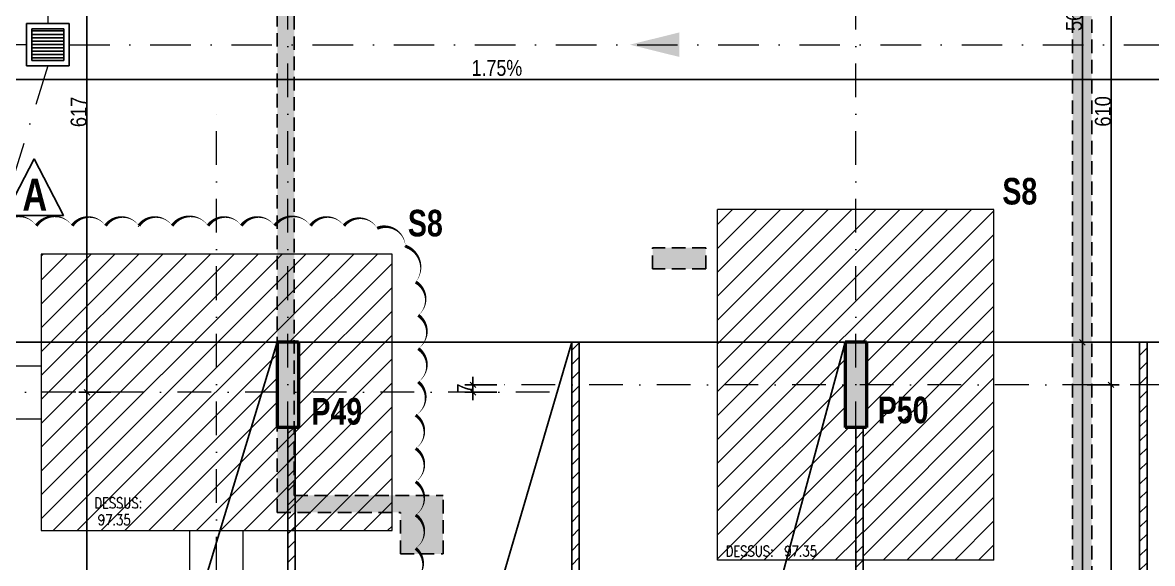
# Model space of a CAD drawing. Header units: centimetres. Extents: x 16433 to 114398, y -50094 to -12305.
# Drawn here: x 42936 to 43999, y -20466 to -19958 of the extents above; entities that cross this region are included whole.
import ezdxf
from ezdxf.enums import TextEntityAlignment as Align

# ---------------------------------------------------------------- set-up
doc = ezdxf.new("R2010")
doc.units = ezdxf.units.CM
doc.header["$LTSCALE"] = 0.5
for name, pattern in [('CACHEX2', [19.049999999999997, 12.7, -6.35]), ('TIRETPT2', [12.7, 6.35, -3.175, 0, -3.175]), ('TIRETPTX2', [50.8, 25.4, -12.7, 0, -12.7])]:
    doc.linetypes.add(name, pattern=pattern)
doc.layers.get('DEFPOINTS').update_dxf_attribs({"linetype": 'CONTINUOUS'})
for name, color, linetype in [('01_cloisons', 1, 'CONTINUOUS'), ('01_cote_gen', 4, 'CONTINUOUS'), ('01_murs_sup', 2, 'CACHEX2'), ('01_poch_murs', 253, 'CONTINUOUS'), ('01_poch_poteaux', 250, 'CONTINUOUS'), ('01_poch_Semelles', 253, 'CONTINUOUS'), ('01_texte', 230, 'CONTINUOUS'), ('AA_COTES', 2, 'CONTINUOUS')]:
    doc.layers.add(name, color=color, linetype=linetype)
for name, color, linetype, lineweight in [('01_murs_coup', 5, 'CONTINUOUS', 60), ('01_Reseaux', 5, 'TIRETPTX2', 18), ('01_sem', 42, 'CONTINUOUS', 15), ('01_tram_axes', 2, 'TIRETPTX2', 9)]:
    doc.layers.add(name, color=color, linetype=linetype, lineweight=lineweight)
doc.styles.add('impact', font='impact.ttf')
doc.styles.add('MATTE_TXT', font='arial.ttf')
doc.styles.add('SIMPLEX1', font='SIMPLEX.shx', dxfattribs={"width": 0.8, "height": 10})
doc.styles.add('STYLE2', font='ARIALN.TTF')
doc.dimstyles.new('JB50', dxfattribs={"dimscale": 0.1, "dimtxt": 150, "dimasz": 15, "dimexe": 0.1, "dimexo": 0.1, "dimgap": 0.09, "dimtad": 1, "dimdec": 1, "dimdsep": 46, "dimtxsty": 'STYLE2', "dimblk1": 'BOND_G', "dimblk2": 'BOND_D', "dimsah": 1, "dimcen": 1.5, "dimdle": 0.01, "dimse1": 1, "dimse2": 1, "dimclrd": 4, "dimclre": 2, "dimclrt": 6, "dimazin": 2, "dimtfac": 2.333333333333333, "dimtdec": 1, "dimtix": 1, "dimtmove": 2, "dimatfit": 3, "dimldrblk": 'BOND_G', "dimfxl": 1, "dimtolj": 1, "dimtzin": 0, "dimarcsym": 0})
pattern_1 = [(45, (-10233.5568564245, 8782.936709489783), (-6.735192090801863, 6.735192090801865), [])]
pattern_2 = [(45, (0, 0), (-11.22532015133644, 11.22532015133644), [])]

# ---------------------------------------------------------------- blocks, each defined once
blk = doc.blocks.new('BOND_G')
at = {"layer": 'AA_COTES', "color": 0}
for p, q in [((0, -5), (0, 14.99999999999999)), ((5, 0), (-5, 0)), ((1.767766952966312, 1.767766952966312), (-1.767766952966426, -1.767766952966426))]:
    blk.add_line(p, q, dxfattribs=at)
blk = doc.blocks.new('BOND_D')
at = {"layer": 'AA_COTES', "color": 0}
for p, q in [((5, 0), (-5, 0)), ((-1.767766952966312, -1.767766952966312), (1.767766952966426, 1.767766952966426)), ((0, 5), (0, -15))]:
    blk.add_line(p, q, dxfattribs=at)
blk = doc.blocks.new('*D255')
at = {"layer": '01_cote_gen', "color": 4, "lineweight": -2, "transparency": 16777216}
blk.add_line((43959.80432085329, -19689.98420856599), (43959.80432085329, -20296.98420856594), dxfattribs=at)
at = {"layer": 'DEFPOINTS', "color": 0, "transparency": 16777216}
for p in [(43937.30432085329, -19688.48420856599), (43937.30432085329, -20298.48420856594), (43959.80432085329, -20298.48420856594)]:
    blk.add_point(p, dxfattribs=at)
at = {"layer": '01_cote_gen', "color": 4, "lineweight": -2, "transparency": 16777216, "xscale": 1.5, "yscale": 1.5, "zscale": 1.5}
for name, p, rotation in [('BOND_G', (43959.80432085329, -19688.48420856599), 90), ('BOND_D', (43959.80432085329, -20298.48420856594), 270)]:
    blk.add_blockref(name, p, dxfattribs=dict(at, rotation=rotation))
at = {"layer": '01_cote_gen', "color": 6, "transparency": 16777216, "insert": (43952.13672603748, -20041.22378650197), "char_height": 15, "attachment_point": 5, "rotation": 90, "style": 'STYLE2'}
blk.add_mtext('\\A1;610', dxfattribs=at)
blk = doc.blocks.new('*D256')
at = {"layer": '01_cote_gen', "color": 4, "lineweight": -2, "transparency": 16777216}
blk.add_line((43959.80432085329, -20299.98420856594), (43959.80432085329, -20783.98420856598), dxfattribs=at)
at = {"layer": 'DEFPOINTS', "color": 0, "transparency": 16777216}
for p in [(43906.24978531656, -20298.48420856594), (43906.24978531656, -20785.48420856598), (43959.80432085329, -20785.48420856598)]:
    blk.add_point(p, dxfattribs=at)
at = {"layer": '01_cote_gen', "color": 4, "lineweight": -2, "transparency": 16777216, "xscale": 1.5, "yscale": 1.5, "zscale": 1.5}
for name, p, rotation in [('BOND_G', (43959.80432085329, -20298.48420856594), 90), ('BOND_D', (43959.80432085329, -20785.48420856598), 270)]:
    blk.add_blockref(name, p, dxfattribs=dict(at, rotation=rotation))
at = {"layer": '01_cote_gen', "color": 6, "transparency": 16777216, "insert": (43952.13672603748, -20541.98420856595), "char_height": 15, "attachment_point": 5, "rotation": 90, "style": 'STYLE2'}
blk.add_mtext('\\A1;487', dxfattribs=at)
blk = doc.blocks.new('*D480')
at = {"layer": '01_cote_gen', "color": 4, "lineweight": -2, "transparency": 16777216}
blk.add_line((42996.6851492982, -20683.98420856598), (42996.6851492982, -20306.98420856598), dxfattribs=at)
at = {"layer": 'DEFPOINTS', "color": 0, "transparency": 16777216}
for p in [(42996.6851492982, -20305.48420856598), (43118.63251643998, -20305.48420856598), (43118.63251643998, -20685.48420856598)]:
    blk.add_point(p, dxfattribs=at)
at = {"layer": '01_cote_gen', "color": 4, "lineweight": -2, "transparency": 16777216, "xscale": 1.5, "yscale": 1.5, "zscale": 1.5}
for name, p, rotation in [('BOND_D', (42996.6851492982, -20305.48420856598), 90), ('BOND_G', (42996.6851492982, -20685.48420856598), 270)]:
    blk.add_blockref(name, p, dxfattribs=dict(at, rotation=rotation))
at = {"layer": '01_cote_gen', "color": 6, "transparency": 16777216, "insert": (42989.01755448238, -20515.4514846172), "char_height": 15, "attachment_point": 5, "rotation": 90, "style": 'STYLE2'}
blk.add_mtext('\\A1;380', dxfattribs=at)
blk = doc.blocks.new('*D481')
at = {"layer": '01_cote_gen', "color": 4, "lineweight": -2, "transparency": 16777216}
blk.add_line((42996.6851492982, -20303.98420856598), (42996.6851492982, -19689.98420856599), dxfattribs=at)
at = {"layer": 'DEFPOINTS', "color": 0, "transparency": 16777216}
for p in [(42996.6851492982, -19688.48420856599), (43118.63251643998, -19688.48420856599), (43118.63251643998, -20305.48420856598)]:
    blk.add_point(p, dxfattribs=at)
at = {"layer": '01_cote_gen', "color": 4, "lineweight": -2, "transparency": 16777216, "xscale": 1.5, "yscale": 1.5, "zscale": 1.5}
for name, p, rotation in [('BOND_D', (42996.6851492982, -19688.48420856599), 90), ('BOND_G', (42996.6851492982, -20305.48420856598), 270)]:
    blk.add_blockref(name, p, dxfattribs=dict(at, rotation=rotation))
at = {"layer": '01_cote_gen', "color": 6, "transparency": 16777216, "insert": (42989.01755448238, -20041.70676565728), "char_height": 15, "attachment_point": 5, "rotation": 90, "style": 'STYLE2'}
blk.add_mtext('\\A1;617', dxfattribs=at)
blk = doc.blocks.new('*D482')
at = {"layer": '01_sem', "color": 4, "lineweight": -2, "transparency": 16777216}
for p, q in [((43359.64899634421, -20296.98420856594), (43359.64899634421, -20295.48420856594)), ((43359.64899634421, -20298.48420856594), (43359.64899634421, -20305.48420856598)), ((43359.64899634421, -20306.98420856598), (43359.64899634421, -20308.48420856598))]:
    blk.add_line(p, q, dxfattribs=at)
at = {"layer": 'DEFPOINTS', "color": 0, "transparency": 16777216}
for p in [(43387.52139325274, -20298.48420856594), (43359.64899634421, -20305.48420856598), (43387.52139325274, -20305.48420856598)]:
    blk.add_point(p, dxfattribs=at)
at = {"layer": '01_sem', "color": 4, "lineweight": -2, "transparency": 16777216, "xscale": 1.5, "yscale": 1.5, "zscale": 1.5}
for name, p, rotation in [('BOND_G', (43359.64899634421, -20298.48420856594), 270), ('BOND_D', (43359.64899634421, -20305.48420856598), 90)]:
    blk.add_blockref(name, p, dxfattribs=dict(at, rotation=rotation))
at = {"layer": '01_sem', "color": 6, "transparency": 16777216, "insert": (43352.13999634422, -20301.98420856595), "char_height": 15, "attachment_point": 5, "rotation": 90, "style": 'STYLE2'}
blk.add_mtext('\\A1;7', dxfattribs=at)
blk = doc.blocks.new('*D544')
at = {"layer": '01_cote_gen', "color": 4, "lineweight": -2, "transparency": 16777216}
blk.add_line((43932.74271758847, -20259.98420856598), (43932.74271758847, -20763.98420856598), dxfattribs=at)
at = {"layer": 'DEFPOINTS', "color": 0, "transparency": 16777216}
for p in [(43904.88245907953, -20258.48420856598), (43930.20996681492, -20765.48420856598), (43932.74271758847, -20765.48420856598)]:
    blk.add_point(p, dxfattribs=at)
at = {"layer": '01_cote_gen', "color": 4, "lineweight": -2, "transparency": 16777216, "xscale": 1.5, "yscale": 1.5, "zscale": 1.5}
for name, p, rotation in [('BOND_G', (43932.74271758847, -20258.48420856598), 90), ('BOND_D', (43932.74271758847, -20765.48420856598), 270)]:
    blk.add_blockref(name, p, dxfattribs=dict(at, rotation=rotation))
at = {"layer": '01_cote_gen', "color": 6, "transparency": 16777216, "insert": (43925.07512277266, -20511.98420856598), "char_height": 15, "attachment_point": 5, "rotation": 90, "style": 'STYLE2'}
blk.add_mtext('\\A1;507', dxfattribs=at)
blk = doc.blocks.new('*D545')
at = {"layer": '01_cote_gen', "color": 4, "lineweight": -2, "transparency": 16777216}
blk.add_line((43932.74271758847, -19699.984208566), (43932.74271758847, -20256.98420856598), dxfattribs=at)
at = {"layer": 'DEFPOINTS', "color": 0, "transparency": 16777216}
for p in [(43928.05309370664, -19698.484208566), (43910.24271758847, -20258.48420856598), (43932.74271758847, -20258.48420856598)]:
    blk.add_point(p, dxfattribs=at)
at = {"layer": '01_cote_gen', "color": 4, "lineweight": -2, "transparency": 16777216, "xscale": 1.5, "yscale": 1.5, "zscale": 1.5}
for name, p, rotation in [('BOND_G', (43932.74271758847, -19698.484208566), 90), ('BOND_D', (43932.74271758847, -20258.48420856598), 270)]:
    blk.add_blockref(name, p, dxfattribs=dict(at, rotation=rotation))
at = {"layer": '01_cote_gen', "color": 6, "transparency": 16777216, "insert": (43925.07512277266, -19951.31020091897), "char_height": 15, "attachment_point": 5, "rotation": 90, "style": 'STYLE2'}
blk.add_mtext('\\A1;560', dxfattribs=at)

msp = doc.modelspace()

# ---------------------------------------------------------------- hatches: boundary and pattern name
at = {"layer": '01_murs_sup'}
h = msp.add_hatch(dxfattribs=at)
h.set_pattern_fill('DASH', color=256, scale=2.5, angle=135)
h.set_pattern_definition([(135, (25186.80321946412, -57921.04163259988), (-11.22532015133644, 1.575531039337048e-15), [7.9375, -7.9375])])
h.paths.add_polyline_path([(44294.63251643998, -20161.48420856598), (44294.63251643998, -20181.48420856598), (44355.63251643998, -20181.48420856598), (44355.63251643998, -20161.48420856598)], flags=17)
h.paths.add_polyline_path([(44399.63251643998, -19856.48420621268), (44399.63251643998, -19961.48421091927), (44415.63251643998, -19961.48421091927), (44415.63251643998, -19856.48420621268)], flags=17)
h.paths.add_polyline_path([(44415.63251643998, -20131.48420856598), (44415.63251643998, -20086.48420856598), (44399.63251643998, -20086.48420856598), (44399.63251643998, -20147.48420856598), (44699.63251643998, -20147.48420856598), (44699.63251643998, -20373.48420856598), (44715.63251643998, -20373.48420856598), (44715.63251643998, -20131.48420856598)], flags=17)
h.paths.add_polyline_path([(44699.63251643998, -20463.48420856598), (44699.63251643998, -20513.48420856598), (44715.63251643998, -20513.48420856598), (44715.63251643998, -20463.48420856598)], flags=17)
h.paths.add_polyline_path([(43751.63251643998, -19787.48420856598), (43751.63251643998, -19717.48420856598), (43733.63251643999, -19717.48420856598), (43733.63251643999, -19722.48420856598), (43687.63251643999, -19722.48420856597), (43687.63251643999, -19740.48420856598), (43733.63251643999, -19740.48420856598), (43733.63251643999, -19805.48420856598), (43923.63251643999, -19805.48420856598), (43923.63251643998, -20767.48420856598), (43331.63251643999, -20767.48420856598), (43331.63251643999, -20737.48420856598), (43291.63251643998, -20737.48420856598), (43291.63251643998, -20763.48420856598), (43285.63251643998, -20763.48420856598), (43285.63251643998, -20783.48420856598), (44715.63251643998, -20783.48420856598), (44715.63251643998, -20603.48420856598), (44699.63251643998, -20603.48420856598), (44699.63251643998, -20767.48420856598), (44153.63251643998, -20767.48420856598), (44153.63251643998, -20506.48420856598), (44135.63251643998, -20506.48420856598), (44135.63251643998, -20767.48420856598), (43941.63251643998, -20767.48420856598), (43941.63251643999, -19787.48420856598)])
h.paths.add_polyline_path([(43175.63251643998, -19722.48420856598), (43175.63251643998, -20418.48420856598), (43291.63251643999, -20418.48420856598), (43291.63251643999, -20457.48421091927), (43331.63251643999, -20457.48421091927), (43331.63251643999, -20402.48420856598), (43191.63251643999, -20402.48420856598), (43191.63251643999, -19740.48420856598), (43584.63251643999, -19740.48420856598), (43584.63251643999, -19722.48420856597)])
h.paths.add_polyline_path([(43528.63251643999, -20169.48420856598), (43528.63251643999, -20189.48420856598), (43578.63251643999, -20189.48420856598), (43578.63251643999, -20169.48420856598)], flags=17)
h.paths.add_polyline_path([(43175.63251643998, -20763.48420856598), (43175.63251643998, -20783.48420856598), (43255.63251643998, -20783.48420856598), (43255.63251643998, -20763.48420856598)])
h.paths.add_polyline_path([(43355.63251643999, -19315.48420856598), (43191.63251643998, -19315.48420856598), (43191.63251643998, -19185.46519354227), (43175.63251643998, -19185.46519354227), (43175.63251643998, -19392.48420846443), (43191.63251643998, -19392.48420846443), (43191.63251643998, -19333.48420856598), (43355.63251643998, -19333.48420856598), (43355.63251643999, -19511.48420856598), (43578.63251643999, -19511.48420856597), (43578.63251643999, -19493.48420856598), (43373.63251643999, -19493.48420856598), (43373.63251643999, -19333.48420856598), (43578.63251643999, -19333.48420856598), (43578.63251643999, -19315.48420856598)])
h.paths.add_polyline_path([(43751.63251643999, -19407.48420856595), (43751.63251643999, -19308.48420856596), (43733.63251643998, -19308.48420856596), (43733.63251643999, -19425.48420856596), (43768.63251643998, -19425.48420856596), (43768.63251643998, -19573.48420856596), (43733.63251643999, -19573.48420856596), (43733.63251643999, -19614.48420856598), (43751.63251643999, -19614.48420856598), (43751.63251643999, -19591.48420856597), (44399.63251643998, -19591.48420856597), (44399.63251643998, -19616.48420856598), (44415.63251643998, -19616.48420856598), (44415.63251643998, -19589.48420856598), (44599.63251643998, -19589.48420856598), (44599.63251643998, -19603.48420856598), (44615.63251643998, -19603.48420856598), (44615.63251643998, -19508.48420856598), (44599.63251643998, -19508.48420856598), (44599.63251643998, -19573.48420856598), (43786.63251643998, -19573.48420856596), (43786.63251643998, -19407.48420856596)])
at = {"layer": '01_poch_murs'}
h = msp.add_hatch(dxfattribs=at)
h.set_pattern_fill('ANSI31', color=256, scale=3)
h.set_pattern_definition(pattern_1)
h.paths.add_polyline_path([(43459.63251643999, -20258.48420856595), (43452.63251643999, -20258.48420856596), (43452.63251643999, -20715.48420856598), (43459.63251643999, -20715.48420856598)])
h = msp.add_hatch(dxfattribs=at)
h.set_pattern_fill('ANSI31', color=256, scale=3)
h.set_pattern_definition(pattern_1)
h.paths.add_polyline_path([(43993.63251643999, -20258.48420856595), (43986.63251643998, -20258.48420856595), (43986.63251643999, -20715.48420856598), (43993.63251643999, -20715.48420856598)])
h = msp.add_hatch(dxfattribs=at)
h.set_pattern_fill('ANSI31', color=256, scale=3)
h.set_pattern_definition(pattern_1)
h.paths.add_polyline_path([(43192.63251643999, -20338.48420856598), (43185.63251643999, -20338.48420856598), (43185.63251643999, -20765.48867046017), (43192.63251643999, -20765.48867046017)])
h = msp.add_hatch(dxfattribs=at)
h.set_pattern_fill('ANSI31', color=256, scale=3)
h.set_pattern_definition(pattern_1)
h.paths.add_polyline_path([(43726.63251643999, -20338.48420856598), (43719.63251643999, -20338.48420856598), (43719.63251643999, -20765.48867046017), (43726.63251643999, -20765.48867046017)])
at = {"layer": '01_poch_poteaux'}
h = msp.add_hatch(color=256, dxfattribs=at)
h.dxf.hatch_style = 1
h.paths.add_polyline_path([(43185.63251644001, -20258.48420856598), (43175.63251644001, -20258.48420856598), (43175.63251644001, -20307.98420856594), (43185.63251644001, -20307.98420856594)])
h.paths.add_polyline_path([(43195.63251644001, -20258.48420856598), (43185.63251644001, -20258.48420856598), (43185.63251644001, -20307.98420856594), (43195.63251644002, -20307.98420856594)])
h.paths.add_polyline_path([(43195.63251644002, -20307.98420856594), (43185.63251644001, -20307.98420856594), (43185.63251644001, -20338.48420856598), (43195.63251644002, -20338.48420856598)])
h.paths.add_polyline_path([(43185.63251644001, -20307.98420856594), (43175.63251644001, -20307.98420856594), (43175.63251644001, -20338.48420856598), (43185.63251644001, -20338.48420856598)])
h = msp.add_hatch(color=256, dxfattribs=at)
h.dxf.hatch_style = 1
h.paths.add_polyline_path([(43719.63251644002, -20258.48420856598), (43709.63251644, -20258.48420856598), (43709.63251644, -20307.98420856594), (43719.63251644002, -20307.98420856594)])
h.paths.add_polyline_path([(43729.63251644002, -20258.48420856598), (43719.63251644002, -20258.48420856598), (43719.63251644002, -20307.98420856594), (43729.63251644002, -20307.98420856594)])
h.paths.add_polyline_path([(43729.63251644002, -20307.98420856594), (43719.63251644002, -20307.98420856594), (43719.63251644002, -20338.48420856598), (43729.63251644002, -20338.48420856598)])
h.paths.add_polyline_path([(43719.63251644002, -20307.98420856594), (43709.63251644, -20307.98420856594), (43709.63251644, -20338.48420856598), (43719.63251644002, -20338.48420856598)])
at = {"layer": '01_poch_Semelles', "linetype": 'CACHEX2', "ltscale": 2}
h = msp.add_hatch(dxfattribs=at)
h.set_pattern_fill('ANSI31', color=256, scale=5)
h.set_pattern_definition(pattern_2)
h.paths.add_polyline_path([(43719.63251644001, -20133.48420856594), (43589.63251644002, -20133.48420856594), (43589.63251644002, -20258.48420856598), (43709.63251644, -20258.48420856598), (43719.63251644001, -20258.48420856598)])
h.paths.add_polyline_path([(43849.63251644002, -20133.48420856594), (43719.63251644001, -20133.48420856594), (43719.63251644001, -20258.48420856598), (43729.63251644002, -20258.48420856598), (43849.63251644002, -20258.48420856598)])
h.paths.add_polyline_path([(43709.63251644, -20258.48420856598), (43589.63251644002, -20258.48420856598), (43589.63251644002, -20298.48420856594), (43698.8816590766, -20298.48420856594)])
h.paths.add_polyline_path([(43698.8816590766, -20298.48420856594), (43589.63251644002, -20298.48420856594), (43589.63251644002, -20463.48420856594), (43654.53437245252, -20463.48420856594)])
h.paths.add_polyline_path([(43709.63251644, -20258.48420856598), (43698.8816590766, -20298.48420856594), (43709.63251644, -20298.48420856594)], flags=17)
h.paths.add_polyline_path([(43709.63251644, -20298.48420856594), (43698.8816590766, -20298.48420856594), (43654.53437245252, -20463.48420856594), (43719.63251643999, -20463.48420856594), (43719.63251643999, -20338.48420856598), (43709.63251644, -20338.48420856598)])
h.paths.add_polyline_path([(43849.63251644002, -20298.48420856594), (43729.63251644002, -20298.48420856594), (43729.63251644002, -20338.48420856598), (43726.63251643999, -20338.48420856598), (43726.63251643999, -20463.48420856594), (43849.63251644002, -20463.48420856594)])
h.paths.add_polyline_path([(43849.63251644002, -20258.48420856598), (43729.63251644002, -20258.48420856598), (43729.63251644002, -20298.48420856594), (43849.63251644002, -20298.48420856594)])
h.paths.add_polyline_path([(43649.33971071077, -20462.13965270069), (43686.33971071077, -20462.13965270069), (43686.33971071077, -20447.13965270069), (43649.33971071077, -20447.13965270069)], flags=24)
h.paths.add_polyline_path([(43593.81659734887, -20462.13965270069), (43646.05469258696, -20462.13965270069), (43646.05469258696, -20447.13965270069), (43593.81659734887, -20447.13965270069)], flags=24)
h.paths.add_polyline_path([(43732.84501118604, -20342.43921760713), (43795.62296053749, -20342.43921760713), (43795.62296053749, -20303.50314595796), (43732.84501118604, -20303.50314595796)], flags=24)
h = msp.add_hatch(dxfattribs=at)
h.set_pattern_fill('ANSI31', color=256, scale=5)
h.set_pattern_definition(pattern_2)
h.paths.add_polyline_path([(43118.63251643998, -20175.48420856598), (42953.63251643999, -20175.48420856598), (42953.63251643999, -20258.48420856598), (43118.63251643998, -20258.48420856598)])
h.paths.add_polyline_path([(43185.63251644001, -20175.48420856598), (43118.63251643998, -20175.48420856598), (43118.63251643998, -20258.48420856598), (43175.63251644001, -20258.48420856598), (43185.63251644001, -20258.48420856598)])
h.paths.add_polyline_path([(43283.63251643999, -20175.48420856598), (43185.63251644001, -20175.48420856598), (43185.63251644001, -20258.48420856598), (43195.63251644001, -20258.48420856598), (43283.63251643999, -20258.48420856598)])
h.paths.add_polyline_path([(43283.63251643999, -20258.48420856598), (43195.63251644001, -20258.48420856598), (43195.63251644002, -20305.48420856598), (43283.63251643999, -20305.48420856598)])
h.paths.add_polyline_path([(43175.63251644001, -20258.48420856598), (43161.39429681972, -20305.48420856598), (43175.63251644001, -20305.48420856598)], flags=17)
h.paths.add_polyline_path([(43175.63251644001, -20258.48420856598), (43118.63251643998, -20258.48420856598), (43118.63251643998, -20305.48420856598), (43161.39429681972, -20305.48420856598)])
h.paths.add_polyline_path([(43118.63251643998, -20258.48420856598), (42953.63251643999, -20258.48420856598), (42953.63251643999, -20305.48420856598), (43118.63251643998, -20305.48420856598)])
h.paths.add_polyline_path([(43118.63251643998, -20305.48420856598), (42953.63251643999, -20305.48420856598), (42953.63251643998, -20435.48420856598), (43118.63251643998, -20435.48420856598)])
h.paths.add_polyline_path([(43161.39429681972, -20305.48420856598), (43118.63251643998, -20305.48420856598), (43118.63251643998, -20435.48420856598), (43122.01198723167, -20435.48420856598)])
h.paths.add_polyline_path([(43185.63251643999, -20338.48420856598), (43175.63251644001, -20338.48420856598), (43175.63251644001, -20305.48420856598), (43161.39429681972, -20305.48420856598), (43122.01198723167, -20435.48420856598), (43185.63251643999, -20435.48420856598)])
h.paths.add_polyline_path([(43192.63251643999, -20338.48420856598), (43185.63251643999, -20338.48420856598), (43185.63251643999, -20435.48420856598), (43192.63251643999, -20435.48420856598)])
h.paths.add_polyline_path([(43283.63251643999, -20305.48420856598), (43195.63251644002, -20305.48420856598), (43195.63251644002, -20338.48420856598), (43192.63251643999, -20338.48420856598), (43192.63251643999, -20435.48420856598), (43283.63251643998, -20435.48420856598)])
h.paths.add_polyline_path([(43003.92676650695, -20432.67742058825), (43040.92676650695, -20432.67742058825), (43040.92676650695, -20417.67742058825), (43003.92676650695, -20417.67742058825)], flags=24)
h.paths.add_polyline_path([(43000.11032836064, -20416.74308838027), (43052.34842359873, -20416.74308838027), (43052.34842359873, -20401.74308838027), (43000.11032836064, -20401.74308838027)], flags=24)
h.paths.add_polyline_path([(43200.78755471651, -20343.69350519955), (43262.56951889193, -20343.69350519955), (43262.56951889193, -20304.73427110443), (43200.78755471651, -20304.73427110443)], flags=9)
at = {"layer": '01_texte'}
h = msp.add_hatch(dxfattribs=at)
h.set_pattern_fill('LINE', color=256, angle=180, style=0)
h.set_pattern_definition([(180, (42975.00090496481, -18403.47910035696), (-3.888253587292846e-16, -3.175), [])])
h.paths.add_polyline_path([(42945.00090496481, -19963.48420856598), (42945.00090496481, -19993.48420856598), (42975.00090496481, -19993.48420856598), (42975.00090496481, -19963.48420856598)])

# ---------------------------------------------------------------- linework, layer by layer
at = {"layer": '01_cloisons'}
for p, q in [((43452.63251643999, -20258.48420856596), (43452.63251643999, -20715.48420856598)), ((43452.63251643999, -20258.48420856596), (43459.63251643999, -20258.48420856595)), ((43459.63251643999, -20258.48420856595), (43459.63251643999, -20715.48420856598)), ((43986.63251643998, -20258.48420856595), (43986.63251643999, -20715.48420856598)), ((43986.63251643999, -20258.48420856595), (43993.63251643999, -20258.48420856595)), ((43993.63251643999, -20258.48420856595), (43993.63251643999, -20715.48420856598)), ((43185.63251643999, -20338.48420856598), (43185.63251643999, -20765.48867046017)), ((43185.63251643999, -20338.48420856598), (43192.63251643999, -20338.48420856598)), ((43192.63251643999, -20338.48420856598), (43192.63251643999, -20765.48867046017)), ((43719.63251643999, -20338.48420856598), (43719.63251643999, -20765.48867046017)), ((43719.63251643999, -20338.48420856598), (43726.63251643999, -20338.48420856598)), ((43726.63251643999, -20338.48420856598), (43726.63251643999, -20765.48867046017))]:
    msp.add_line(p, q, dxfattribs=at)
at = {"layer": '01_murs_coup', "linetype": 'Continuous', "lineweight": 50}
for p, q in [((43195.63251644001, -20258.48420856598), (43175.63251644001, -20258.48420856598)), ((43175.63251644001, -20258.48420856598), (43175.63251644001, -20338.48420856598)), ((43195.63251644001, -20258.48420856598), (43195.63251644002, -20338.48420856598)), ((43729.63251644002, -20258.48420856598), (43709.63251644, -20258.48420856598)), ((43709.63251644, -20258.48420856598), (43709.63251644, -20338.48420856598)), ((43729.63251644002, -20258.48420856598), (43729.63251644002, -20338.48420856598)), ((43195.63251644002, -20338.48420856598), (43175.63251644001, -20338.48420856598)), ((43729.63251644002, -20338.48420856598), (43709.63251644, -20338.48420856598))]:
    msp.add_line(p, q, dxfattribs=at)
at = {"layer": '01_murs_sup', "ltscale": 2}
for p, q in [((43175.63251643998, -20418.48420856598), (43175.63251643998, -19722.48420856598)), ((43191.63251643999, -20402.48420856598), (43191.63251643999, -19740.48420856598)), ((43941.63251643998, -20767.48420856598), (43941.63251643999, -19787.48420856598)), ((43923.63251643998, -20767.48420856598), (43923.63251643999, -19805.48420856598)), ((43578.63251643999, -20169.48420856598), (43528.63251643999, -20169.48420856598)), ((43528.63251643999, -20189.48420856598), (43528.63251643999, -20169.48420856598)), ((43578.63251643999, -20189.48420856598), (43578.63251643999, -20169.48420856598)), ((43578.63251643999, -20189.48420856598), (43528.63251643999, -20189.48420856598)), ((43191.63251643999, -20402.48420856598), (43331.63251643999, -20402.48420856598)), ((43331.63251643999, -20457.48421091927), (43331.63251643999, -20402.48420856598)), ((43175.63251643998, -20418.48420856598), (43291.63251643999, -20418.48420856598)), ((43291.63251643999, -20457.48421091927), (43291.63251643999, -20418.48420856598)), ((43291.63251643999, -20457.48421091927), (43331.63251643999, -20457.48421091927))]:
    msp.add_line(p, q, dxfattribs=at)
at = {"layer": '01_Reseaux', "ltscale": 3}
for p, q in [((42960.00090496481, -18408.48420856595), (42960.00090496481, -19958.91913158513)), ((42940.00090496481, -19978.48420856598), (42249.61198709645, -19978.48420856598)), ((42980.00090496481, -19978.48420856598), (44034.43461607216, -19978.48420856598)), ((42960.00090496481, -19998.48420856598), (42725.16035330847, -20755.86420856597))]:
    msp.add_line(p, q, dxfattribs=at)
for points in [[(43507.21776051848, -19978.48420856591), (43553.80177658481, -19966.95944906995), (43553.80177658481, -19978.48420856591)], [(43507.21776051848, -19978.48420856593), (43553.80177658481, -19990.00896806188), (43553.80177658481, -19978.48420856593)]]:
    msp.add_solid(points, dxfattribs=at)
at = {"layer": '01_sem', "linetype": 'Continuous'}
for p, q in [((43589.63251644002, -20463.48420856594), (43589.63251644002, -20133.48420856594)), ((43849.63251644002, -20133.48420856594), (43589.63251644002, -20133.48420856594)), ((43849.63251644002, -20463.48420856594), (43849.63251644002, -20133.48420856594)), ((42838.63251643999, -20280.48420856598), (42953.63251643998, -20280.48420856598)), ((42838.63251643999, -20330.48420856598), (42953.63251643998, -20330.48420856598)), ((43093.63251643998, -20585.48420856598), (43093.63251643999, -20435.48420856598)), ((43143.63251643998, -20585.48420856598), (43143.63251643999, -20435.48420856598)), ((43849.63251644002, -20463.48420856594), (43589.63251644002, -20463.48420856594))]:
    msp.add_line(p, q, dxfattribs=at)
msp.add_lwpolyline([(42953.63251643998, -20435.48420856598), (43283.63251643998, -20435.48420856598), (43283.63251643999, -20175.48420856598), (42953.63251643999, -20175.48420856598)], close=True, dxfattribs=at)
at = {"layer": '01_texte'}
for p, q in [((42940.00090496481, -19998.48420856598), (42940.00090496481, -19958.48420856598)), ((42940.00090496481, -19958.48420856598), (42980.00090496481, -19958.48420856598)), ((42940.00090496481, -19958.48420856598), (42980.00090496481, -19958.48420856598)), ((42940.00090496481, -19998.48420856598), (42940.00090496481, -19958.48420856598)), ((42980.00090496481, -19958.48420856598), (42980.00090496481, -19998.48420856598)), ((42980.00090496481, -19958.48420856598), (42980.00090496481, -19998.48420856598)), ((42945.00090496481, -19993.48420856598), (42945.00090496481, -19963.48420856598)), ((42945.00090496481, -19963.48420856598), (42975.00090496481, -19963.48420856598)), ((42945.00090496481, -19963.48420856598), (42975.00090496481, -19963.48420856598)), ((42945.00090496481, -19993.48420856598), (42945.00090496481, -19963.48420856598)), ((42975.00090496481, -19963.48420856598), (42975.00090496481, -19993.48420856598)), ((42975.00090496481, -19963.48420856598), (42975.00090496481, -19993.48420856598)), ((42975.00090496481, -19993.48420856598), (42945.00090496481, -19993.48420856598)), ((42975.00090496481, -19993.48420856598), (42945.00090496481, -19993.48420856598)), ((42980.00090496481, -19998.48420856598), (42940.00090496481, -19998.48420856598)), ((42980.00090496481, -19998.48420856598), (42940.00090496481, -19998.48420856598)), ((41830.63251643998, -20011.26347300022), (44645.63251643999, -20011.26347300022)), ((42658.63251643999, -20258.48420856598), (43175.63251644001, -20258.48420856598)), ((43102.65796010087, -20499.37135874389), (43175.63251644001, -20258.48420856598)), ((43195.63251644001, -20258.48420856598), (43709.63251644, -20258.48420856598)), ((43381.9481844518, -20499.37135874389), (43452.63251643999, -20258.48420856598)), ((43644.88893163395, -20499.37135874389), (43709.63251644, -20258.48420856598)), ((43729.63251644002, -20258.48420856598), (44243.63251644, -20258.48420856598))]:
    msp.add_line(p, q, dxfattribs=at)
for points in [[(42946.97883571786, -20085.97608527981), (42919.41657093479, -20139.14715229688), (42946.97883571786, -20139.14715229688)], [(42946.97883571786, -20085.97608527981), (42974.54110050094, -20139.14715229688), (42946.97883571786, -20139.14715229688)]]:
    msp.add_lwpolyline(points, dxfattribs=at)
msp.add_lwpolyline([(43303.4403967691, -20483.62058347819, 0, 3, 0.52056705), (43305.85081959839, -20452.30359872303, 0, 3, 0.52056705), (43305.85081959839, -20452.30359872303, 0, 3, 0.52056705), (43305.85081959839, -20420.98661396786, 0, 3, 0.52056705), (43305.85081959839, -20420.98661396786, 0, 3, 0.52056705), (43305.85081959839, -20389.66949782913, 0, 3, 0.52056705), (43305.85081959839, -20389.66949782913, 0, 3, 0.52056705), (43305.85081959839, -20358.352513074, 0, 3, 0.52056705), (43305.85081959839, -20358.352513074, 0, 3, 0.52056705), (43305.85081959839, -20327.03539693524, 0, 3, 0.52056705), (43305.85081959839, -20327.03539693524, 0, 3, 0.52056705), (43308.26124242766, -20295.71841218011, 0, 3, 0.52056705), (43308.26124242766, -20295.71841218011, 0, 3, 0.52056705), (43308.26124242766, -20264.40142742495, 0, 3, 0.52056705), (43308.26124242766, -20264.40142742495, 0, 3, 0.52056705), (43308.26124242766, -20233.08431128622, 0, 3, 0.52056705), (43308.26124242766, -20233.08431128622, 0, 3, 0.52056705), (43305.85081959839, -20201.76732653106, 0, 3, 0.52056705), (43305.85081959839, -20201.76732653106, 0, 3, 0.52056705), (43296.20938145034, -20168.04129241646, 0, 3, 0.52056705), (43296.20938145033, -20168.04129241646, 0, 3, 0.52056705), (43269.69498349746, -20151.17820966733, 0, 3, 0.52056705), (43269.69498349746, -20151.17820966733, 0, 3, 0.52056705), (43238.35999305508, -20148.76929169145, 0, 3, 0.52056705), (43238.35999305508, -20148.76929169145, 0, 3, 0.52056705), (43207.0250026127, -20148.76929169145, 0, 3, 0.52056705), (43207.0250026127, -20148.76929169145, 0, 3, 0.52056705), (43173.27933617201, -20148.76929169145, 0, 3, 0.52056705), (43173.27933617201, -20148.76929169145, 0, 3, 0.52056705), (43141.94434572963, -20148.76929169145, 0, 3, 0.52056705), (43141.94434572963, -20148.76929169145, 0, 3, 0.52056705), (43110.60935528725, -20148.76929169145, 0, 3, 0.52056705), (43110.60935528725, -20148.76929169145, 0, 3, 0.52056705), (43076.86394201565, -20148.76929169145, 0, 3, 0.52056705), (43076.86394201565, -20148.76929169145, 0, 3, 0.52056705), (43045.52869840417, -20148.76929169145, 0, 3, 0.52056705), (43045.52869840416, -20148.76929169145, 0, 3, 0.52056705), (43014.19370796184, -20148.76929169145, 0, 3, 0.52056705), (43014.19370796184, -20148.76929169145, 0, 3, 0.52056705), (42982.85871751946, -20148.76929169145, 0, 3, 0.52056705), (42982.85871751946, -20148.76929169145, 0, 3, 0.52056705), (42949.11305107872, -20148.76929169145, 0, 3, 0.52056705), (42949.11305107872, -20148.76929169145, 0, 3, 0.52056705), (42915.36763780713, -20148.76929169145, 0, 3, 0.52056705)], format="xyseb", dxfattribs=at)
at = {"layer": '01_tram_axes', "linetype": 'TIRETPT2', "ltscale": 10}
for p, q in [((43185.63251644001, -20854.69439536208), (43185.63251644002, -17474.12503896195)), ((43719.63251644001, -20854.69439536208), (43719.63251644001, -19911.60393007493)), ((43118.63251643998, -20854.69439536208), (43118.63251643998, -20042.32586091556)), ((44899.96467750371, -20298.48420856594), (43387.52139325274, -20298.48420856594)), ((43431.64040965735, -20305.48420856598), (42333.79260564243, -20305.48420856598))]:
    msp.add_line(p, q, dxfattribs=at)

# ---------------------------------------------------------------- texts
at = {"layer": '01_texte', "width": 0.8}
for s, height, style, p in [('1.75%%%', 15, 'MATTE_TXT', (43382.24333620653, -20012.29068766055)), ('DESSUS:', 10, 'SIMPLEX1', (43026.22937597969, -20417.5764217136)), ('97.35', 10, 'SIMPLEX1', (43022.42676650695, -20433.51075392158)), ('DESSUS:', 10, 'SIMPLEX1', (43619.93564496792, -20462.97298603402)), ('97.35', 10, 'SIMPLEX1', (43667.83971071077, -20462.97298603402))]:
    msp.add_text(s, height=height, dxfattribs=dict(at, style=style)).set_placement(p, align=Align.BOTTOM_CENTER)
at = {"layer": '01_texte', "style": 'impact'}
for s, height, p in [('A', 30, (42947.69779504674, -20143.55811365207)), ('S8', 25, (43873.96030864127, -20136.31348728649)), ('S8', 25, (43314.96030864127, -20166.31348728649)), ('P49', 25, (43231.67853680422, -20343.3769517715)), ('P50', 25, (43764.23398586176, -20342.14196621738))]:
    msp.add_text(s, height=height, dxfattribs=at).set_placement(p, align=Align.BOTTOM_CENTER)

# ---------------------------------------------------------------- dimensions: what is measured, and where the dimension line sits
at = {"layer": '01_cote_gen'}
for base, p1, p2, picture, middle in [((42996.6851492982, -19688.48420856599), (43118.63251643998, -20305.48420856598), (43118.63251643998, -19688.48420856599), '*D481', (42989.01755448238, -20041.70676565728)), ((43959.80432085329, -20298.48420856594), (43937.30432085329, -19688.48420856599), (43937.30432085329, -20298.48420856594), '*D255', (43952.13672603748, -20041.22378650197)), ((43932.74271758847, -20258.48420856598), (43928.05309370664, -19698.484208566), (43910.24271758847, -20258.48420856598), '*D545', (43925.07512277266, -19951.31020091897)), ((42996.6851492982, -20305.48420856598), (43118.63251643998, -20685.48420856598), (43118.63251643998, -20305.48420856598), '*D480', (42989.01755448238, -20515.4514846172))]:
    dim = msp.add_linear_dim(base=base, p1=p1, p2=p2, angle=90, dimstyle='JB50', dxfattribs=at)
    dim.commit()
    dim.dimension.update_dxf_attribs({"geometry": picture, "text_midpoint": middle, "dimtype": 160})
for base, p1, p2, picture, middle in [((43932.74271758847, -20765.48420856598), (43904.88245907953, -20258.48420856598), (43930.20996681492, -20765.48420856598), '*D544', (43925.07512277266, -20511.98420856598)), ((43959.80432085329, -20785.48420856598), (43906.24978531656, -20298.48420856594), (43906.24978531656, -20785.48420856598), '*D256', (43952.13672603748, -20541.98420856595))]:
    dim = msp.add_linear_dim(base=base, p1=p1, p2=p2, angle=90, dimstyle='JB50', dxfattribs=at)
    dim.commit()
    dim.dimension.update_dxf_attribs({"geometry": picture, "text_midpoint": middle})
at = {"layer": '01_sem'}
dim = msp.add_linear_dim(base=(43359.64899634421, -20305.48420856598), p1=(43387.52139325274, -20298.48420856594), p2=(43387.52139325274, -20305.48420856598), angle=90, dimstyle='JB50', dxfattribs=at)
dim.commit()
dim.dimension.update_dxf_attribs({"geometry": '*D482', "text_midpoint": (43352.13999634422, -20301.98420856595)})

doc.saveas('drawing.dxf')
